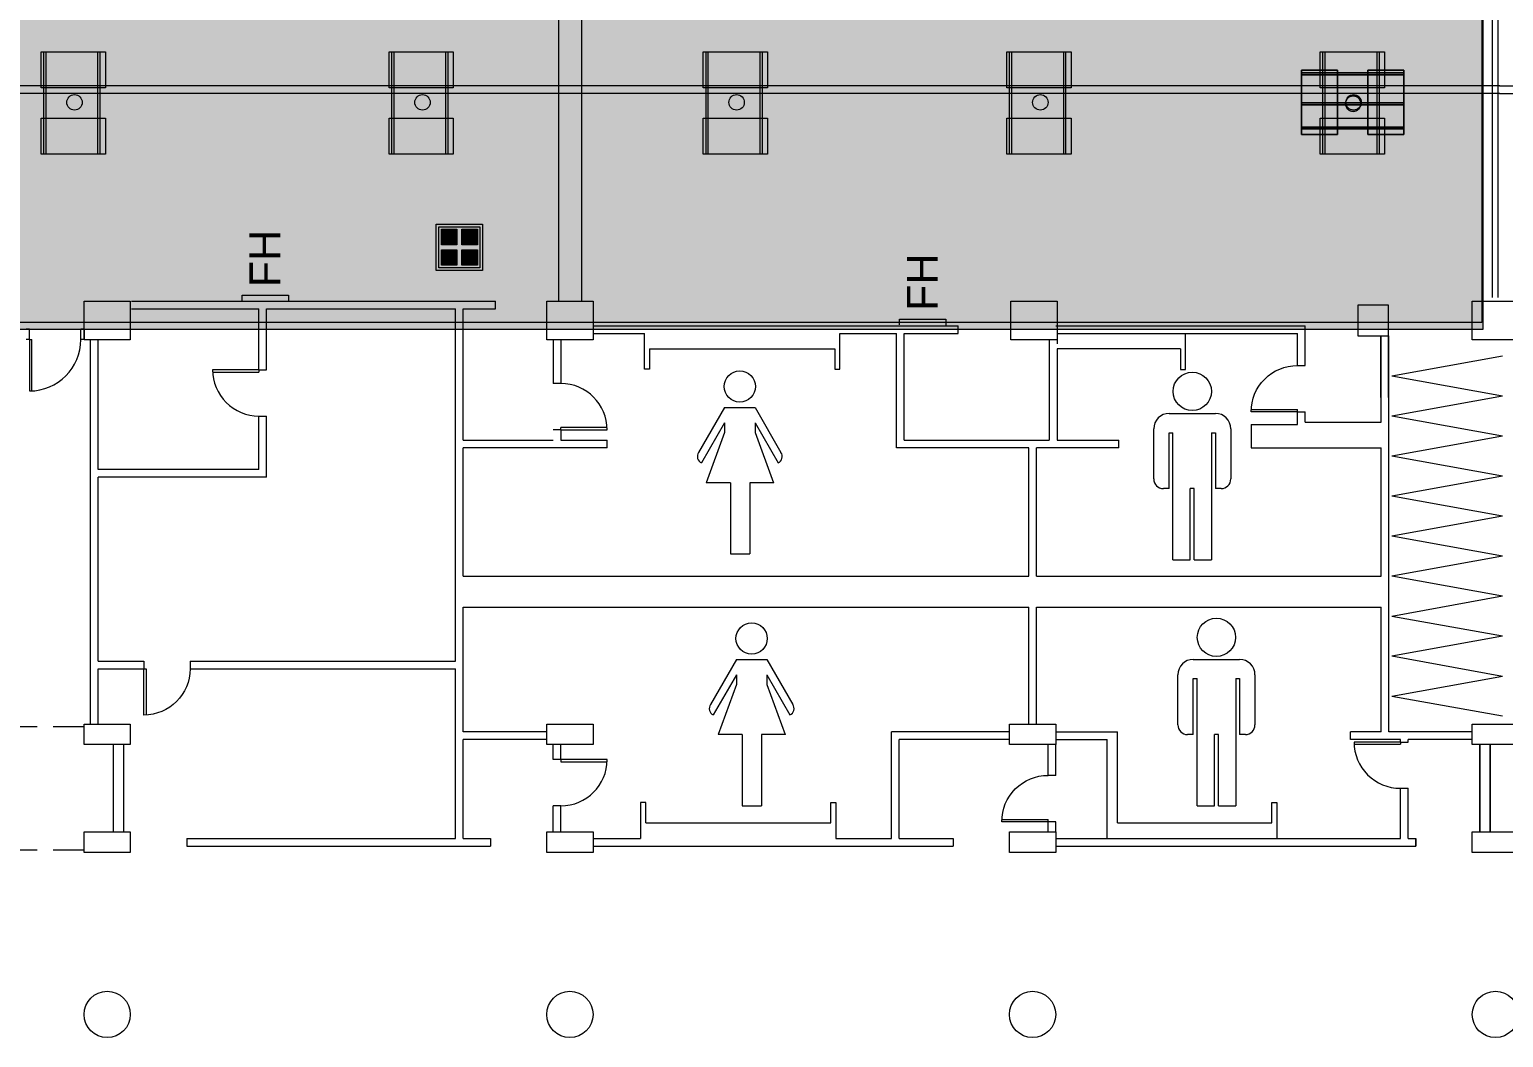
# Model space of a CAD drawing. Header units: inches. Extents: x -10671 to 1761, y -674 to 7170.
# Drawn here: x -5119 to -3972, y 180 to 965 of the extents above; entities that cross this region are included whole.
import ezdxf

# ---------------------------------------------------------------- set-up
doc = ezdxf.new("R2010")
doc.units = ezdxf.units.IN
doc.header["$LTSCALE"] = 19.2
doc.header["$MEASUREMENT"] = 0
doc.linetypes.add('DASHED', pattern=[1.953125, 1.302083, -0.651042])
for name, color, linetype, lineweight in [('DWG-0', 7, 'Continuous', 18), ('Venue-Ceiling-Lights', 7, 'Continuous', 5), ('Venue-Floor Pockets', 7, 'Continuous', 5), ('Venue-Walls and Doors', 7, 'Continuous', 5)]:
    doc.layers.add(name, color=color, linetype=linetype, lineweight=lineweight)
for name, color, linetype, lineweight, true_color in [('DWG-bldg-overhang', 7, 'DASHED', 18, 0xc0c0c0), ('DWG-bldg-utility box', 3, 'Continuous', 18, 0x00ff00), ('Venue-Airwall Closed', 7, 'Continuous', 5, 0x000000), ('Venue-Columns', 7, 'Continuous', 18, 0xc0c0c0), ('Venue-Fire Apparatus and Text', 1, 'Continuous', 5, 0xff0000), ('Venue-NO HANG ZONE', 7, 'Continuous', 15, 0xdd0000), ('Venue-Rigging Steel-High', 7, 'Continuous', 5, 0x800000), ('Venue-Rigging Steel-Low', 7, 'Continuous', 5, 0x0000dd), ('Venue-Text-Facility', 4, 'Continuous', 5, 0x00ffff)]:
    doc.layers.add(name, color=color, linetype=linetype, lineweight=lineweight, true_color=true_color)
doc.styles.add('Arial', font='Arial')

# ---------------------------------------------------------------- blocks, each defined once
blk = doc.blocks.new('A-xp01$0$AD05A')
at = {"layer": 'DWG-0'}
for p, q in [((0, 0), (0.049, 0)), ((0, 0), (0, -1)), ((0.049, -0.999), (0.049, 0))]:
    blk.add_line(p, q, dxfattribs=at)
blk.add_arc((0, 0), 1, 270, 0, dxfattribs=at)
blk = doc.blocks.new('A-xp01$0$B$3036')
at = {"layer": 'DWG-0', "flags": 128}
blk.add_lwpolyline([(-15, -18), (-15, 18), (15, 18), (15, -18)], close=True, dxfattribs=at)
blk = doc.blocks.new('A-xp01$0$COL-36R')
at = {"layer": 'DWG-0'}
blk.add_circle((0, 0), 18, dxfattribs=at)
blk = doc.blocks.new('A-xp01$0$B$1636')
at = {"layer": 'DWG-0', "flags": 128}
blk.add_lwpolyline([(-8, -18), (-8, 18), (8, 18), (8, -18)], close=True, dxfattribs=at)
blk = doc.blocks.new('A-xp01$0$B$2424')
at = {"layer": 'Venue-Walls and Doors', "flags": 128}
blk.add_lwpolyline([(-12, -12), (12, -12), (12, 12), (-12, 12)], close=True, dxfattribs=at)
blk.add_lwpolyline([(-12, -12), (12, -12), (12, 12), (-12, 12)], close=True, dxfattribs=at)
blk = doc.blocks.new('A-xp01$0$AD03A')
at = {"layer": 'DWG-0'}
for p, q in [((0, 1), (0, 0)), ((0.049, 0), (0.049, 0.999)), ((0, 0), (0.049, 0))]:
    blk.add_line(p, q, dxfattribs=at)
blk.add_arc((0, 0), 1, 0, 90, dxfattribs=at)
blk = doc.blocks.new('FLOORBOX')
at = {"layer": 'Venue-Floor Pockets', "linetype": 'Continuous', "lineweight": 0, "true_color": 0xaaaaaa}
blk.add_hatch(color=253, dxfattribs=at).paths.add_polyline_path([(-18, 18), (18, 18), (18, -18), (-18, -18)])
at = {"layer": 'Venue-Floor Pockets', "linetype": 'Continuous', "lineweight": 0, "true_color": 0xbbbbbb}
blk.add_hatch(color=9, dxfattribs=at).paths.add_polyline_path([(-16, 16), (16, 16), (16, -16), (-16, -16)])
at = {"layer": 'Venue-Floor Pockets', "linetype": 'Continuous', "lineweight": 0, "true_color": 0xdddddd}
for points in [[(-14, 14), (-2, 14), (-2, 2), (-14, 2)], [(2, 14), (14, 14), (14, 2), (2, 2)], [(-14, -2), (-2, -2), (-2, -14), (-14, -14)], [(2, -2), (14, -2), (14, -14), (2, -14)]]:
    blk.add_hatch(color=254, dxfattribs=at).paths.add_polyline_path(points)
at = {"layer": 'Venue-Floor Pockets', "color": 7, "linetype": 'Continuous', "lineweight": 5, "flags": 128}
for points in [[(-18, 18), (18, 18), (18, -18), (-18, -18)], [(-16, 16), (16, 16), (16, -16), (-16, -16)], [(-14, 14), (-2, 14), (-2, 2), (-14, 2)], [(2, 14), (14, 14), (14, 2), (2, 2)], [(-14, -2), (-2, -2), (-2, -14), (-14, -14)], [(2, -2), (14, -2), (14, -14), (2, -14)]]:
    blk.add_lwpolyline(points, close=True, dxfattribs=at)
blk = doc.blocks.new('WOMEN')
at = {"layer": 'Venue-Text-Facility'}
for p, q in [((-8, 76), (-21.46, 52.68)), ((-8, 76), (7.77, 76)), ((7.77, 76), (21.23, 52.68)), ((-8, 68), (-20, 47.22)), ((-8, 63.1), (-17.5, 37)), ((-8, 68), (-8, 63.1)), ((7.77, 68), (7.77, 63.1)), ((7.77, 68), (19.77, 47.22)), ((7.77, 63.1), (17.27, 37)), ((-5, 37), (-17.5, 37)), ((-5, 37), (-5, 0)), ((5, 37), (5, 0)), ((17.5, 37), (5, 37)), ((-5, 0), (5, 0))]:
    blk.add_line(p, q, dxfattribs=at)
blk.add_circle((-0.12, 86.89), 8.11, dxfattribs=at)
for centre, start, end in [((-18.37, 50.58), 145.79538, 244.20462), ((18.14, 50.58), 295.79538, 34.20462)]:
    blk.add_arc(centre, 3.74, start, end, dxfattribs=at)
blk = doc.blocks.new('WOMENSROOM')
at = {"layer": 'Venue-Text-Facility'}
blk.add_blockref('WOMEN', (-8.49, -6.98), dxfattribs=at)
blk = doc.blocks.new('MEN')
at = {"layer": 'Venue-Text-Facility'}
for p, q in [((-2, 76), (22, 76)), ((-10, 42), (-10, 68)), ((-2, 37), (-2, 66)), ((-2, 66), (0, 66)), ((0, 0), (0, 66)), ((20, 66), (20, 0)), ((20, 66), (22, 66)), ((22, 66), (22, 37)), ((30, 68), (30, 42)), ((-2, 37), (-5, 37)), ((11, 37), (9, 37)), ((9, 0), (9, 37)), ((11, 0), (11, 37)), ((25, 37), (22, 37)), ((0, 0), (9, 0)), ((11, 0), (20, 0))]:
    blk.add_line(p, q, dxfattribs=at)
blk.add_circle((10, 87.44), 9.93, dxfattribs=at)
for centre, radius, start, end in [((-2, 68), 8, 90, 180), ((22, 68), 8, 0, 90), ((-5, 42), 5, 180, 270), ((25, 42), 5, 270, 0)]:
    blk.add_arc(centre, radius, start, end, dxfattribs=at)
blk = doc.blocks.new('Group-1353-1')
at = {"layer": 'Venue-Ceiling-Lights', "color": 7, "linetype": 'Continuous', "lineweight": 5}
for points in [[(-4129.2, 933.1, 372), (-4129.2, 933.1, 376), (-4101.2, 933.1, 376), (-4101.2, 933.1, 372)], [(-4129.2, 883.1, 372), (-4129.2, 883.1, 376), (-4129.2, 933.1, 376), (-4129.2, 933.1, 372)], [(-4101.2, 883.1, 376), (-4101.2, 933.1, 376), (-4129.2, 933.1, 376), (-4129.2, 883.1, 376)], [(-4129.2, 883.1, 372), (-4129.2, 933.1, 372), (-4101.2, 933.1, 372), (-4101.2, 883.1, 372)], [(-4101.2, 933.1, 372), (-4101.2, 933.1, 376), (-4101.2, 883.1, 376), (-4101.2, 883.1, 372)], [(-4101.2, 883.1, 372), (-4101.2, 883.1, 376), (-4129.2, 883.1, 376), (-4129.2, 883.1, 372)]]:
    blk.add_3dface(points, dxfattribs=at)
blk = doc.blocks.new('Group-1354-1')
at = {"layer": 'Venue-Ceiling-Lights', "color": 7, "linetype": 'Continuous', "lineweight": 5}
for points, invisible_edges in [([(-4094.9, 907.1, 376.1), (-4094.8, 908.3, 376.1), (-4093.9, 910.5, 376.1), (-4094.9, 907.1, 376.1)], 14), ([(-4093.9, 903.8, 376.1), (-4094.9, 907.1, 376.1), (-4093.9, 910.5, 376.1), (-4093.9, 903.8, 376.1)], 15), ([(-4093.9, 910.5, 366.1), (-4094.8, 908.3, 366.1), (-4094.9, 907.1, 366.1), (-4093.9, 910.5, 366.1)], 13), ([(-4093.9, 910.5, 366.1), (-4094.9, 907.1, 366.1), (-4093.9, 903.8, 366.1), (-4093.9, 910.5, 366.1)], 15), ([(-4094.4, 904.8, 376.1), (-4094.8, 906, 376.1), (-4094.9, 907.1, 376.1), (-4094.4, 904.8, 376.1)], 12), ([(-4093.9, 903.8, 376.1), (-4094.4, 904.8, 376.1), (-4094.9, 907.1, 376.1), (-4093.9, 903.8, 376.1)], 14), ([(-4094.9, 907.1, 366.1), (-4094.8, 906, 366.1), (-4094.4, 904.8, 366.1), (-4094.9, 907.1, 366.1)], 12), ([(-4094.9, 907.1, 366.1), (-4094.4, 904.8, 366.1), (-4093.9, 903.8, 366.1), (-4094.9, 907.1, 366.1)], 13), ([(-4094.8, 908.3, 376.1), (-4094.4, 909.4, 376.1), (-4093.9, 910.5, 376.1), (-4094.8, 908.3, 376.1)], 12), ([(-4093.9, 910.5, 366.1), (-4094.4, 909.4, 366.1), (-4094.8, 908.3, 366.1), (-4093.9, 910.5, 366.1)], 12), ([(-4093.9, 910.5, 376.1), (-4091.2, 912.7, 376.1), (-4087.7, 913, 376.1), (-4093.9, 910.5, 376.1)], 15), ([(-4087.7, 913, 376.1), (-4088.9, 901.1, 376.1), (-4093.9, 910.5, 376.1), (-4087.7, 913, 376.1)], 15), ([(-4087.7, 913, 366.1), (-4091.2, 912.7, 366.1), (-4093.9, 910.5, 366.1), (-4087.7, 913, 366.1)], 15), ([(-4087.7, 913, 366.1), (-4093.9, 910.5, 366.1), (-4088.9, 901.1, 366.1), (-4087.7, 913, 366.1)], 15), ([(-4093.9, 910.5, 376.1), (-4092.2, 912.1, 376.1), (-4091.2, 912.7, 376.1), (-4093.9, 910.5, 376.1)], 13), ([(-4091.2, 912.7, 366.1), (-4092.2, 912.1, 366.1), (-4093.9, 910.5, 366.1), (-4091.2, 912.7, 366.1)], 14), ([(-4093.9, 910.5, 376.1), (-4093.1, 911.4, 376.1), (-4092.2, 912.1, 376.1), (-4093.9, 910.5, 376.1)], 12), ([(-4092.2, 912.1, 366.1), (-4093.1, 911.4, 366.1), (-4093.9, 910.5, 366.1), (-4092.2, 912.1, 366.1)], 12), ([(-4088.9, 901.1, 376.1), (-4093.9, 903.8, 376.1), (-4093.9, 910.5, 376.1), (-4088.9, 901.1, 376.1)], 15), ([(-4093.9, 910.5, 366.1), (-4093.9, 903.8, 366.1), (-4088.9, 901.1, 366.1), (-4093.9, 910.5, 366.1)], 15), ([(-4091.2, 912.7, 376.1), (-4090.1, 913, 376.1), (-4088.9, 913.1, 376.1), (-4091.2, 912.7, 376.1)], 12), ([(-4091.2, 912.7, 376.1), (-4088.9, 913.1, 376.1), (-4087.7, 913, 376.1), (-4091.2, 912.7, 376.1)], 13), ([(-4088.9, 913.1, 366.1), (-4090.1, 913, 366.1), (-4091.2, 912.7, 366.1), (-4088.9, 913.1, 366.1)], 12), ([(-4087.7, 913, 366.1), (-4088.9, 913.1, 366.1), (-4091.2, 912.7, 366.1), (-4087.7, 913, 366.1)], 14), ([(-4087.7, 913, 376.1), (-4083.4, 904.8, 376.1), (-4088.9, 901.1, 376.1), (-4087.7, 913, 376.1)], 15), ([(-4088.9, 901.1, 366.1), (-4083.4, 904.8, 366.1), (-4087.7, 913, 366.1), (-4088.9, 901.1, 366.1)], 15), ([(-4087.7, 913, 376.1), (-4086.6, 912.7, 376.1), (-4085.6, 912.1, 376.1), (-4087.7, 913, 376.1)], 12), ([(-4087.7, 913, 376.1), (-4085.6, 912.1, 376.1), (-4083.9, 910.5, 376.1), (-4087.7, 913, 376.1)], 15), ([(-4087.7, 913, 376.1), (-4083.9, 910.5, 376.1), (-4083.4, 904.8, 376.1), (-4087.7, 913, 376.1)], 15), ([(-4085.6, 912.1, 366.1), (-4086.6, 912.7, 366.1), (-4087.7, 913, 366.1), (-4085.6, 912.1, 366.1)], 12), ([(-4083.9, 910.5, 366.1), (-4085.6, 912.1, 366.1), (-4087.7, 913, 366.1), (-4083.9, 910.5, 366.1)], 15), ([(-4083.4, 904.8, 366.1), (-4083.9, 910.5, 366.1), (-4087.7, 913, 366.1), (-4083.4, 904.8, 366.1)], 15), ([(-4085.6, 912.1, 376.1), (-4084.7, 911.4, 376.1), (-4083.9, 910.5, 376.1), (-4085.6, 912.1, 376.1)], 12), ([(-4083.9, 910.5, 366.1), (-4084.7, 911.4, 366.1), (-4085.6, 912.1, 366.1), (-4083.9, 910.5, 366.1)], 12), ([(-4083.9, 910.5, 376.1), (-4083.4, 909.4, 376.1), (-4083, 908.3, 376.1), (-4083.9, 910.5, 376.1)], 12), ([(-4083.9, 910.5, 376.1), (-4083, 908.3, 376.1), (-4082.9, 907.1, 376.1), (-4083.9, 910.5, 376.1)], 13), ([(-4083.9, 910.5, 376.1), (-4082.9, 907.1, 376.1), (-4083.4, 904.8, 376.1), (-4083.9, 910.5, 376.1)], 15), ([(-4083, 908.3, 366.1), (-4083.4, 909.4, 366.1), (-4083.9, 910.5, 366.1), (-4083, 908.3, 366.1)], 12), ([(-4082.9, 907.1, 366.1), (-4083, 908.3, 366.1), (-4083.9, 910.5, 366.1), (-4082.9, 907.1, 366.1)], 14), ([(-4083.4, 904.8, 366.1), (-4082.9, 907.1, 366.1), (-4083.9, 910.5, 366.1), (-4083.4, 904.8, 366.1)], 15), ([(-4082.9, 907.1, 376.1), (-4083, 906, 376.1), (-4083.4, 904.8, 376.1), (-4082.9, 907.1, 376.1)], 12), ([(-4083.4, 904.8, 366.1), (-4083, 906, 366.1), (-4082.9, 907.1, 366.1), (-4083.4, 904.8, 366.1)], 12), ([(-4092.2, 902.1, 376.1), (-4093.1, 902.9, 376.1), (-4093.9, 903.8, 376.1), (-4092.2, 902.1, 376.1)], 12), ([(-4091.2, 901.6, 376.1), (-4092.2, 902.1, 376.1), (-4093.9, 903.8, 376.1), (-4091.2, 901.6, 376.1)], 14), ([(-4088.9, 901.1, 376.1), (-4091.2, 901.6, 376.1), (-4093.9, 903.8, 376.1), (-4088.9, 901.1, 376.1)], 15), ([(-4093.9, 903.8, 366.1), (-4093.1, 902.9, 366.1), (-4092.2, 902.1, 366.1), (-4093.9, 903.8, 366.1)], 12), ([(-4093.9, 903.8, 366.1), (-4092.2, 902.1, 366.1), (-4091.2, 901.6, 366.1), (-4093.9, 903.8, 366.1)], 13), ([(-4093.9, 903.8, 366.1), (-4091.2, 901.6, 366.1), (-4088.9, 901.1, 366.1), (-4093.9, 903.8, 366.1)], 15), ([(-4088.9, 901.1, 376.1), (-4090.1, 901.3, 376.1), (-4091.2, 901.6, 376.1), (-4088.9, 901.1, 376.1)], 12), ([(-4091.2, 901.6, 366.1), (-4090.1, 901.3, 366.1), (-4088.9, 901.1, 366.1), (-4091.2, 901.6, 366.1)], 12), ([(-4083.4, 904.8, 376.1), (-4085.6, 902.1, 376.1), (-4088.9, 901.1, 376.1), (-4083.4, 904.8, 376.1)], 15), ([(-4088.9, 901.1, 366.1), (-4085.6, 902.1, 366.1), (-4083.4, 904.8, 366.1), (-4088.9, 901.1, 366.1)], 15), ([(-4085.6, 902.1, 376.1), (-4087.7, 901.3, 376.1), (-4088.9, 901.1, 376.1), (-4085.6, 902.1, 376.1)], 13), ([(-4088.9, 901.1, 366.1), (-4087.7, 901.3, 366.1), (-4085.6, 902.1, 366.1), (-4088.9, 901.1, 366.1)], 14), ([(-4085.6, 902.1, 376.1), (-4086.6, 901.6, 376.1), (-4087.7, 901.3, 376.1), (-4085.6, 902.1, 376.1)], 12), ([(-4087.7, 901.3, 366.1), (-4086.6, 901.6, 366.1), (-4085.6, 902.1, 366.1), (-4087.7, 901.3, 366.1)], 12), ([(-4083.4, 904.8, 376.1), (-4083.9, 903.8, 376.1), (-4085.6, 902.1, 376.1), (-4083.4, 904.8, 376.1)], 14), ([(-4085.6, 902.1, 366.1), (-4083.9, 903.8, 366.1), (-4083.4, 904.8, 366.1), (-4085.6, 902.1, 366.1)], 13), ([(-4083.9, 903.8, 376.1), (-4084.7, 902.9, 376.1), (-4085.6, 902.1, 376.1), (-4083.9, 903.8, 376.1)], 12), ([(-4085.6, 902.1, 366.1), (-4084.7, 902.9, 366.1), (-4083.9, 903.8, 366.1), (-4085.6, 902.1, 366.1)], 12)]:
    blk.add_3dface(points, dxfattribs=dict(at, invisible_edges=invisible_edges))
for points in [[(-4094.9, 907.1, 366.1), (-4094.9, 907.1, 376.1), (-4094.8, 908.3, 376.1), (-4094.8, 908.3, 366.1)], [(-4094.8, 906, 366.1), (-4094.8, 906, 376.1), (-4094.9, 907.1, 376.1), (-4094.9, 907.1, 366.1)], [(-4094.8, 908.3, 366.1), (-4094.8, 908.3, 376.1), (-4094.4, 909.4, 376.1), (-4094.4, 909.4, 366.1)], [(-4094.4, 909.4, 366.1), (-4094.4, 909.4, 376.1), (-4093.9, 910.5, 376.1), (-4093.9, 910.5, 366.1)], [(-4093.9, 910.5, 366.1), (-4093.9, 910.5, 376.1), (-4093.1, 911.4, 376.1), (-4093.1, 911.4, 366.1)], [(-4093.1, 911.4, 366.1), (-4093.1, 911.4, 376.1), (-4092.2, 912.1, 376.1), (-4092.2, 912.1, 366.1)], [(-4092.2, 912.1, 366.1), (-4092.2, 912.1, 376.1), (-4091.2, 912.7, 376.1), (-4091.2, 912.7, 366.1)], [(-4091.2, 912.7, 366.1), (-4091.2, 912.7, 376.1), (-4090.1, 913, 376.1), (-4090.1, 913, 366.1)], [(-4090.1, 913, 366.1), (-4090.1, 913, 376.1), (-4088.9, 913.1, 376.1), (-4088.9, 913.1, 366.1)], [(-4088.9, 913.1, 366.1), (-4088.9, 913.1, 376.1), (-4087.7, 913, 376.1), (-4087.7, 913, 366.1)], [(-4087.7, 913, 366.1), (-4087.7, 913, 376.1), (-4086.6, 912.7, 376.1), (-4086.6, 912.7, 366.1)], [(-4086.6, 912.7, 366.1), (-4086.6, 912.7, 376.1), (-4085.6, 912.1, 376.1), (-4085.6, 912.1, 366.1)], [(-4085.6, 912.1, 366.1), (-4085.6, 912.1, 376.1), (-4084.7, 911.4, 376.1), (-4084.7, 911.4, 366.1)], [(-4084.7, 911.4, 366.1), (-4084.7, 911.4, 376.1), (-4083.9, 910.5, 376.1), (-4083.9, 910.5, 366.1)], [(-4083.9, 910.5, 366.1), (-4083.9, 910.5, 376.1), (-4083.4, 909.4, 376.1), (-4083.4, 909.4, 366.1)], [(-4083.4, 909.4, 366.1), (-4083.4, 909.4, 376.1), (-4083, 908.3, 376.1), (-4083, 908.3, 366.1)], [(-4083, 908.3, 366.1), (-4083, 908.3, 376.1), (-4082.9, 907.1, 376.1), (-4082.9, 907.1, 366.1)], [(-4082.9, 907.1, 366.1), (-4082.9, 907.1, 376.1), (-4083, 906, 376.1), (-4083, 906, 366.1)], [(-4094.4, 904.8, 366.1), (-4094.4, 904.8, 376.1), (-4094.8, 906, 376.1), (-4094.8, 906, 366.1)], [(-4093.9, 903.8, 366.1), (-4093.9, 903.8, 376.1), (-4094.4, 904.8, 376.1), (-4094.4, 904.8, 366.1)], [(-4093.1, 902.9, 366.1), (-4093.1, 902.9, 376.1), (-4093.9, 903.8, 376.1), (-4093.9, 903.8, 366.1)], [(-4092.2, 902.1, 366.1), (-4092.2, 902.1, 376.1), (-4093.1, 902.9, 376.1), (-4093.1, 902.9, 366.1)], [(-4091.2, 901.6, 366.1), (-4091.2, 901.6, 376.1), (-4092.2, 902.1, 376.1), (-4092.2, 902.1, 366.1)], [(-4090.1, 901.3, 366.1), (-4090.1, 901.3, 376.1), (-4091.2, 901.6, 376.1), (-4091.2, 901.6, 366.1)], [(-4088.9, 901.1, 366.1), (-4088.9, 901.1, 376.1), (-4090.1, 901.3, 376.1), (-4090.1, 901.3, 366.1)], [(-4087.7, 901.3, 366.1), (-4087.7, 901.3, 376.1), (-4088.9, 901.1, 376.1), (-4088.9, 901.1, 366.1)], [(-4086.6, 901.6, 366.1), (-4086.6, 901.6, 376.1), (-4087.7, 901.3, 376.1), (-4087.7, 901.3, 366.1)], [(-4085.6, 902.1, 366.1), (-4085.6, 902.1, 376.1), (-4086.6, 901.6, 376.1), (-4086.6, 901.6, 366.1)], [(-4084.7, 902.9, 366.1), (-4084.7, 902.9, 376.1), (-4085.6, 902.1, 376.1), (-4085.6, 902.1, 366.1)], [(-4083.9, 903.8, 366.1), (-4083.9, 903.8, 376.1), (-4084.7, 902.9, 376.1), (-4084.7, 902.9, 366.1)], [(-4083.4, 904.8, 366.1), (-4083.4, 904.8, 376.1), (-4083.9, 903.8, 376.1), (-4083.9, 903.8, 366.1)], [(-4083, 906, 366.1), (-4083, 906, 376.1), (-4083.4, 904.8, 376.1), (-4083.4, 904.8, 366.1)]]:
    blk.add_3dface(points, dxfattribs=at)
blk = doc.blocks.new('Group-1355-1')
at = {"layer": 'Venue-Ceiling-Lights', "color": 7, "linetype": 'Continuous', "lineweight": 5}
for points in [[(-4077.6, 933.1, 372), (-4077.6, 933.1, 376), (-4049.6, 933.1, 376), (-4049.6, 933.1, 372)], [(-4077.6, 883.1, 372), (-4077.6, 883.1, 376), (-4077.6, 933.1, 376), (-4077.6, 933.1, 372)], [(-4049.6, 883.1, 376), (-4049.6, 933.1, 376), (-4077.6, 933.1, 376), (-4077.6, 883.1, 376)], [(-4077.6, 883.1, 372), (-4077.6, 933.1, 372), (-4049.6, 933.1, 372), (-4049.6, 883.1, 372)], [(-4049.6, 933.1, 372), (-4049.6, 933.1, 376), (-4049.6, 883.1, 376), (-4049.6, 883.1, 372)], [(-4049.6, 883.1, 372), (-4049.6, 883.1, 376), (-4077.6, 883.1, 376), (-4077.6, 883.1, 372)]]:
    blk.add_3dface(points, dxfattribs=at)
blk = doc.blocks.new('Group-1356-1')
at = {"layer": 'Venue-Ceiling-Lights', "color": 7, "linetype": 'Continuous', "lineweight": 5}
for points in [[(-4129.2, 888.9, 376.1), (-4129.2, 888.9, 377.1), (-4049.6, 888.9, 377.1), (-4049.6, 888.9, 376.1)], [(-4129.2, 887.4, 376.1), (-4129.2, 887.4, 377.1), (-4129.2, 888.9, 377.1), (-4129.2, 888.9, 376.1)], [(-4049.6, 887.4, 377.1), (-4049.6, 888.9, 377.1), (-4129.2, 888.9, 377.1), (-4129.2, 887.4, 377.1)], [(-4129.2, 887.4, 376.1), (-4129.2, 888.9, 376.1), (-4049.6, 888.9, 376.1), (-4049.6, 887.4, 376.1)], [(-4049.6, 887.4, 376.1), (-4049.6, 887.4, 377.1), (-4129.2, 887.4, 377.1), (-4129.2, 887.4, 376.1)], [(-4049.6, 888.9, 376.1), (-4049.6, 888.9, 377.1), (-4049.6, 887.4, 377.1), (-4049.6, 887.4, 376.1)]]:
    blk.add_3dface(points, dxfattribs=at)
blk = doc.blocks.new('Group-1357-1')
at = {"layer": 'Venue-Ceiling-Lights', "color": 7, "linetype": 'Continuous', "lineweight": 5}
for points in [[(-4129.2, 907.7, 376.1), (-4129.2, 907.7, 377.1), (-4049.6, 907.7, 377.1), (-4049.6, 907.7, 376.1)], [(-4129.2, 906.2, 376.1), (-4129.2, 906.2, 377.1), (-4129.2, 907.7, 377.1), (-4129.2, 907.7, 376.1)], [(-4049.6, 906.2, 377.1), (-4049.6, 907.7, 377.1), (-4129.2, 907.7, 377.1), (-4129.2, 906.2, 377.1)], [(-4129.2, 906.2, 376.1), (-4129.2, 907.7, 376.1), (-4049.6, 907.7, 376.1), (-4049.6, 906.2, 376.1)], [(-4049.6, 906.2, 376.1), (-4049.6, 906.2, 377.1), (-4129.2, 906.2, 377.1), (-4129.2, 906.2, 376.1)], [(-4049.6, 907.7, 376.1), (-4049.6, 907.7, 377.1), (-4049.6, 906.2, 377.1), (-4049.6, 906.2, 376.1)]]:
    blk.add_3dface(points, dxfattribs=at)
blk = doc.blocks.new('Group-1358-1')
at = {"layer": 'Venue-Ceiling-Lights', "color": 7, "linetype": 'Continuous', "lineweight": 5}
for points in [[(-4129.2, 931, 376.1), (-4129.2, 931, 377.1), (-4049.6, 931, 377.1), (-4049.6, 931, 376.1)], [(-4129.2, 929.5, 376.1), (-4129.2, 929.5, 377.1), (-4129.2, 931, 377.1), (-4129.2, 931, 376.1)], [(-4049.6, 929.5, 377.1), (-4049.6, 931, 377.1), (-4129.2, 931, 377.1), (-4129.2, 929.5, 377.1)], [(-4129.2, 929.5, 376.1), (-4129.2, 931, 376.1), (-4049.6, 931, 376.1), (-4049.6, 929.5, 376.1)], [(-4049.6, 929.5, 376.1), (-4049.6, 929.5, 377.1), (-4129.2, 929.5, 377.1), (-4129.2, 929.5, 376.1)], [(-4049.6, 931, 376.1), (-4049.6, 931, 377.1), (-4049.6, 929.5, 377.1), (-4049.6, 929.5, 376.1)]]:
    blk.add_3dface(points, dxfattribs=at)
blk = doc.blocks.new('Group-1359-1')
at = {"layer": 'Venue-Ceiling-Lights', "color": 7}
for name in ['Group-1353-1', 'Group-1358-1', 'Group-1355-1', 'Group-1357-1', 'Group-1354-1', 'Group-1356-1']:
    blk.add_blockref(name, (0, 0), dxfattribs=at)
blk = doc.blocks.new('Group-2694-1')
at = {"layer": 'Venue-Ceiling-Lights', "color": 7, "linetype": 'Continuous', "lineweight": 5, "flags": 128}
for points in [[(-5109.6, 947.4), (-5059.6, 947.4), (-5059.6, 919.4), (-5109.6, 919.4)], [(-5107.6, 947.4), (-5106.1, 947.4), (-5106.1, 867.8), (-5107.6, 867.8)], [(-5065.5, 947.4), (-5064, 947.4), (-5064, 867.8), (-5065.5, 867.8)], [(-5109.6, 895.8), (-5059.6, 895.8), (-5059.6, 867.8), (-5109.6, 867.8)]]:
    blk.add_lwpolyline(points, close=True, dxfattribs=at)
at = {"layer": 'Venue-Ceiling-Lights', "color": 7, "linetype": 'Continuous', "lineweight": 5}
blk.add_circle((-5083.7, 908.1), 6, dxfattribs=at)
blk = doc.blocks.new('Group-2695-1')
at = {"layer": 'Venue-Ceiling-Lights', "color": 7, "linetype": 'Continuous', "lineweight": 5, "flags": 128}
for points in [[(-4839, 947.4), (-4789, 947.4), (-4789, 919.4), (-4839, 919.4)], [(-4836.9, 947.4), (-4835.4, 947.4), (-4835.4, 867.8), (-4836.9, 867.8)], [(-4794.8, 947.4), (-4793.3, 947.4), (-4793.3, 867.8), (-4794.8, 867.8)], [(-4839, 895.8), (-4789, 895.8), (-4789, 867.8), (-4839, 867.8)]]:
    blk.add_lwpolyline(points, close=True, dxfattribs=at)
at = {"layer": 'Venue-Ceiling-Lights', "color": 7, "linetype": 'Continuous', "lineweight": 5}
blk.add_circle((-4813, 908.1), 6, dxfattribs=at)
blk = doc.blocks.new('Group-2696-1')
at = {"layer": 'Venue-Ceiling-Lights', "color": 7, "linetype": 'Continuous', "lineweight": 5, "flags": 128}
for points in [[(-4594.5, 947.4), (-4544.5, 947.4), (-4544.5, 919.4), (-4594.5, 919.4)], [(-4592.4, 947.4), (-4590.9, 947.4), (-4590.9, 867.8), (-4592.4, 867.8)], [(-4550.3, 947.4), (-4548.8, 947.4), (-4548.8, 867.8), (-4550.3, 867.8)], [(-4594.5, 895.8), (-4544.5, 895.8), (-4544.5, 867.8), (-4594.5, 867.8)]]:
    blk.add_lwpolyline(points, close=True, dxfattribs=at)
at = {"layer": 'Venue-Ceiling-Lights', "color": 7, "linetype": 'Continuous', "lineweight": 5}
blk.add_circle((-4568.6, 908.1), 6, dxfattribs=at)
blk = doc.blocks.new('Group-2697-1')
at = {"layer": 'Venue-Ceiling-Lights', "color": 7, "linetype": 'Continuous', "lineweight": 5, "flags": 128}
for points in [[(-4358.3, 947.4), (-4308.3, 947.4), (-4308.3, 919.4), (-4358.3, 919.4)], [(-4356.2, 947.4), (-4354.7, 947.4), (-4354.7, 867.8), (-4356.2, 867.8)], [(-4314.1, 947.4), (-4312.6, 947.4), (-4312.6, 867.8), (-4314.1, 867.8)], [(-4358.3, 895.8), (-4308.3, 895.8), (-4308.3, 867.8), (-4358.3, 867.8)]]:
    blk.add_lwpolyline(points, close=True, dxfattribs=at)
at = {"layer": 'Venue-Ceiling-Lights', "color": 7, "linetype": 'Continuous', "lineweight": 5}
blk.add_circle((-4332.3, 908.1), 6, dxfattribs=at)
blk = doc.blocks.new('Group-2698-1')
at = {"layer": 'Venue-Ceiling-Lights', "color": 7, "linetype": 'Continuous', "lineweight": 5, "flags": 128}
for points in [[(-4114.5, 947.4), (-4064.5, 947.4), (-4064.5, 919.4), (-4114.5, 919.4)], [(-4112.4, 947.4), (-4110.9, 947.4), (-4110.9, 867.8), (-4112.4, 867.8)], [(-4070.3, 947.4), (-4068.8, 947.4), (-4068.8, 867.8), (-4070.3, 867.8)], [(-4114.5, 895.8), (-4064.5, 895.8), (-4064.5, 867.8), (-4114.5, 867.8)]]:
    blk.add_lwpolyline(points, close=True, dxfattribs=at)
at = {"layer": 'Venue-Ceiling-Lights', "color": 7, "linetype": 'Continuous', "lineweight": 5}
blk.add_circle((-4088.6, 908.1), 6, dxfattribs=at)

msp = doc.modelspace()

# ---------------------------------------------------------------- hatches: boundary and pattern name
at = {"layer": 'Venue-NO HANG ZONE', "linetype": 'Continuous', "lineweight": 0}
for points in [[(-5758.1, 736.7), (-5758.1, 992.1), (-3988.8, 992.1), (-3988.8, 736.7)], [(-5757.5, 731.3), (-5757.5, 986.7), (-3988.1, 986.7), (-3988.1, 731.3)]]:
    msp.add_hatch(color=7, dxfattribs=at).paths.add_polyline_path(points)

# ---------------------------------------------------------------- linework, layer by layer
at = {"layer": 'DWG-bldg-overhang', "linetype": 'DASHED'}
for p, q in [((-5400.3, 422.3), (-5076.3, 422.3)), ((-5400.3, 326.3), (-5076.3, 326.3))]:
    msp.add_line(p, q, dxfattribs=at)
at = {"layer": 'Venue-Airwall Closed'}
for p, q in [((-3980.5, 756.3), (-3980.5, 3963.3)), ((-3976, 756.3), (-3976, 3963.3))]:
    msp.add_line(p, q, dxfattribs=at)
at = {"layer": 'Venue-Fire Apparatus and Text', "linetype": 'Continuous', "flags": 128}
for points in [[(-4953.3, 753.3), (-4953.3, 758), (-4917.3, 758), (-4917.3, 753.3)], [(-4441.8, 734.9), (-4441.8, 739.5), (-4405.8, 739.5), (-4405.8, 734.8)]]:
    msp.add_lwpolyline(points, dxfattribs=at)
at = {"layer": 'Venue-NO HANG ZONE', "flags": 128}
for points in [[(-5758.1, 736.7), (-5758.1, 992.1), (-3988.8, 992.1), (-3988.8, 736.7)], [(-5757.5, 731.3), (-5757.5, 986.7), (-3988.1, 986.7), (-3988.1, 731.3)]]:
    msp.add_lwpolyline(points, close=True, dxfattribs=at)
at = {"layer": 'Venue-Rigging Steel-High'}
for p, q in [((-3974.7, 920.9), (-6109.9, 920.9)), ((-3975.1, 920.9), (-2552, 920.9)), ((-3974.7, 914.9), (-6109.9, 914.9)), ((-3975.1, 914.9), (-2552, 914.9))]:
    msp.add_line(p, q, dxfattribs=at)
at = {"layer": 'Venue-Rigging Steel-Low'}
for p, q in [((-4706.9, 752.9), (-4706.9, 3963.1)), ((-4688.9, 752.9), (-4688.9, 3963.1))]:
    msp.add_line(p, q, dxfattribs=at)
at = {"layer": 'Venue-Walls and Doors'}
for p, q in [((-5039.3, 753.3), (-4756.3, 753.3)), ((-5039.3, 753.3), (-4756.3, 753.3)), ((-5039.3, 747.3), (-4940.3, 747.3)), ((-5039.3, 747.3), (-4940.3, 747.3)), ((-4940.3, 700), (-4940.3, 747.3)), ((-4940.3, 700), (-4940.3, 747.3)), ((-4934.3, 747.3), (-4787.2, 747.3)), ((-4934.3, 700), (-4934.3, 747.3)), ((-4934.3, 700), (-4934.3, 747.3)), ((-4934.3, 747.3), (-4787.2, 747.3)), ((-4787.2, 473.3), (-4787.2, 747.3)), ((-4787.2, 473.3), (-4787.2, 747.3)), ((-4781.3, 747.3), (-4781.3, 747.3)), ((-4781.3, 747.3), (-4781.3, 747.3)), ((-4781.3, 645.3), (-4781.3, 747.3)), ((-4781.3, 747.3), (-4756.3, 747.3)), ((-4781.3, 747.3), (-4756.3, 747.3)), ((-4781.3, 645.3), (-4781.3, 747.3)), ((-4756.3, 747.3), (-4756.3, 753.3)), ((-4756.3, 747.3), (-4756.3, 753.3)), ((-4320.3, 753.3), (-4319.3, 753.3)), ((-4320.3, 753.3), (-4319.3, 753.3)), ((-4319.3, 753.3), (-4319.3, 720.3)), ((-4319.3, 753.3), (-4319.3, 720.3)), ((-4680.3, 734.3), (-4396.2, 734.3)), ((-4680.3, 734.3), (-4396.2, 734.3)), ((-4396.2, 728.3), (-4396.2, 734.3)), ((-4396.2, 728.3), (-4396.2, 734.3)), ((-4320.2, 734.3), (-4126.3, 734.3)), ((-4319.3, 734.3), (-4126.3, 734.3)), ((-4319.3, 734.3), (-4126.3, 734.3)), ((-4126.3, 703.3), (-4126.3, 734.3)), ((-4126.3, 703.3), (-4126.3, 734.3)), ((-4126.3, 703.3), (-4126.3, 734.3)), ((-5118.8, 731.5), (-5121.3, 731.5)), ((-5118.8, 723.5), (-5121.3, 723.5)), ((-5118.8, 723.5), (-5118.8, 731.5)), ((-5076.3, 731.5), (-5078.8, 731.5)), ((-5078.8, 723.5), (-5078.8, 731.5)), ((-5076.3, 723.5), (-5078.8, 723.5)), ((-5071.3, 424.3), (-5071.3, 723.3)), ((-5071.3, 424.3), (-5071.3, 723.3)), ((-5065.3, 622.3), (-5065.3, 723.3)), ((-5065.3, 622.3), (-5065.3, 723.3)), ((-4711.3, 723.3), (-4711.3, 689.3)), ((-4711.3, 723.3), (-4711.3, 689.3)), ((-4705.3, 723.3), (-4705.3, 689.3)), ((-4705.3, 723.3), (-4705.3, 689.3)), ((-4680.3, 728.3), (-4640.3, 728.3)), ((-4680.3, 728.3), (-4640.3, 728.3)), ((-4640.3, 700.4), (-4640.3, 728.3)), ((-4640.3, 700.4), (-4640.3, 728.3)), ((-4488.3, 728.3), (-4444.2, 728.3)), ((-4488.3, 700.4), (-4488.3, 728.3)), ((-4488.3, 700.4), (-4488.3, 728.3)), ((-4488.3, 728.3), (-4444.2, 728.3)), ((-4444.2, 639.3), (-4444.2, 728.3)), ((-4444.2, 639.3), (-4444.2, 728.3)), ((-4438.2, 728.3), (-4396.2, 728.3)), ((-4438.2, 645.3), (-4438.2, 728.3)), ((-4438.2, 645.3), (-4438.2, 728.3)), ((-4438.2, 728.3), (-4396.2, 728.3)), ((-4325.3, 723.3), (-4325.3, 645.3)), ((-4325.3, 723.3), (-4325.3, 645.3)), ((-4319.3, 728.3), (-4132.3, 728.3)), ((-4219.3, 728.3), (-4132.3, 728.3)), ((-4219.3, 728.3), (-4132.3, 728.3)), ((-4132.3, 703.3), (-4132.3, 728.3)), ((-4132.3, 703.3), (-4132.3, 728.3)), ((-4132.3, 703.3), (-4132.3, 728.3)), ((-4067.3, 678.5), (-4067.3, 726.3)), ((-4067.2, 659.3), (-4067.2, 726.3)), ((-4067.2, 659.3), (-4067.2, 726.3)), ((-4061.3, 678.5), (-4061.3, 726.3)), ((-4061.2, 418.3), (-4061.2, 726.3)), ((-4061.2, 418.3), (-4061.2, 726.3)), ((-4636.3, 716.4), (-4492.3, 716.4)), ((-4636.3, 716.4), (-4636.3, 700.4)), ((-4636.3, 716.4), (-4636.3, 700.4)), ((-4636.3, 716.4), (-4492.3, 716.4)), ((-4492.3, 716.4), (-4492.3, 700.4)), ((-4492.3, 716.4), (-4492.3, 700.4)), ((-4319.3, 716.3), (-4319.3, 645.3)), ((-4319.3, 716.3), (-4319.3, 645.3)), ((-4223.3, 716.3), (-4319.3, 716.3)), ((-4223.3, 716.3), (-4319.3, 716.3)), ((-4940.3, 700), (-4934.3, 700)), ((-4940.3, 700), (-4934.3, 700)), ((-4636.3, 700.4), (-4640.3, 700.4)), ((-4636.3, 700.4), (-4640.3, 700.4)), ((-4492.3, 700.4), (-4488.3, 700.4)), ((-4492.3, 700.4), (-4488.3, 700.4)), ((-4132.3, 703.3), (-4126.3, 703.3)), ((-4132.3, 703.3), (-4126.3, 703.3)), ((-3972.6, 710.6), (-4058.9, 695.1)), ((-4705.3, 689.3), (-4711.3, 689.3)), ((-4705.3, 689.3), (-4711.3, 689.3)), ((-3972.6, 679.5), (-4058.9, 695.1)), ((-3972.6, 679.5), (-4058.9, 663.9)), ((-4132.3, 667.3), (-4126.3, 667.3)), ((-4132.3, 657.3), (-4132.3, 667.3)), ((-4132.3, 657.3), (-4132.3, 667.3)), ((-4132.3, 667.3), (-4126.3, 667.3)), ((-4126.3, 659.3), (-4126.3, 667.3)), ((-4126.3, 659.3), (-4126.3, 667.3)), ((-4940.3, 664), (-4934.3, 664)), ((-4940.3, 622.3), (-4940.3, 664)), ((-4940.3, 622.3), (-4940.3, 664)), ((-4940.3, 664), (-4934.3, 664)), ((-4934.3, 616.3), (-4934.3, 664)), ((-4934.3, 616.3), (-4934.3, 664)), ((-4168.3, 657.3), (-4132.3, 657.3)), ((-4168.3, 657.3), (-4132.3, 657.3)), ((-4168.3, 657.3), (-4168.3, 639.3)), ((-4168.3, 657.3), (-4168.3, 639.3)), ((-4126.3, 659.3), (-4067.2, 659.3)), ((-4126.3, 659.3), (-4067.2, 659.3)), ((-3972.6, 648.3), (-4058.9, 663.9)), ((-4781.3, 645.3), (-4711.3, 645.3)), ((-4781.3, 645.3), (-4711.3, 645.3)), ((-4705.3, 653.3), (-4711.3, 653.3)), ((-4705.3, 653.3), (-4711.3, 653.3)), ((-4705.3, 653.3), (-4705.3, 645.3)), ((-4705.3, 653.3), (-4705.3, 645.3)), ((-4705.3, 645.3), (-4669.2, 645.3)), ((-4705.3, 645.3), (-4669.2, 645.3)), ((-4669.2, 639.3), (-4669.2, 645.3)), ((-4669.2, 639.3), (-4669.2, 645.3)), ((-4438.2, 645.3), (-4325.3, 645.3)), ((-4438.2, 645.3), (-4325.3, 645.3)), ((-4319.3, 645.3), (-4271.2, 645.3)), ((-4319.3, 645.3), (-4271.2, 645.3)), ((-4271.2, 639.3), (-4271.2, 645.3)), ((-4271.2, 639.3), (-4271.2, 645.3)), ((-3972.6, 648.3), (-4058.9, 632.8)), ((-4781.3, 539.3), (-4781.3, 639.3)), ((-4669.2, 639.3), (-4781.3, 639.3)), ((-4669.2, 639.3), (-4781.3, 639.3)), ((-4781.3, 539.3), (-4781.3, 639.3)), ((-4341.2, 639.3), (-4444.2, 639.3)), ((-4341.2, 639.3), (-4444.2, 639.3)), ((-4341.2, 539.3), (-4341.2, 639.3)), ((-4341.2, 539.3), (-4341.2, 639.3)), ((-4335.2, 539.3), (-4335.2, 639.3)), ((-4271.2, 639.3), (-4335.2, 639.3)), ((-4271.2, 639.3), (-4335.2, 639.3)), ((-4335.2, 539.3), (-4335.2, 639.3)), ((-4168.3, 639.3), (-4067.2, 639.3)), ((-4168.3, 639.3), (-4067.2, 639.3)), ((-4067.2, 539.3), (-4067.2, 639.3)), ((-4067.2, 539.3), (-4067.2, 639.3)), ((-3972.6, 617.2), (-4058.9, 632.8)), ((-4940.3, 622.3), (-5065.3, 622.3)), ((-4940.3, 622.3), (-5065.3, 622.3)), ((-5065.3, 473.3), (-5065.3, 616.3)), ((-4934.3, 616.3), (-5065.3, 616.3)), ((-4934.3, 616.3), (-5065.3, 616.3)), ((-5065.3, 473.3), (-5065.3, 616.3)), ((-3972.6, 617.2), (-4058.9, 601.6)), ((-3972.6, 586), (-4058.9, 601.6)), ((-3972.6, 586), (-4058.9, 570.4)), ((-3972.6, 554.9), (-4058.9, 570.4)), ((-3972.6, 554.9), (-4058.9, 539.3)), ((-4781.3, 539.3), (-4341.2, 539.3)), ((-4781.3, 539.3), (-4341.2, 539.3)), ((-4335.2, 539.3), (-4067.2, 539.3)), ((-4335.2, 539.3), (-4067.2, 539.3)), ((-3972.6, 523.7), (-4058.9, 539.3)), ((-3972.6, 523.7), (-4058.9, 508.1)), ((-4781.3, 418.3), (-4781.3, 515.3)), ((-4781.3, 515.3), (-4341.2, 515.3)), ((-4781.3, 515.3), (-4341.2, 515.3)), ((-4781.3, 418.3), (-4781.3, 515.3)), ((-4341.2, 424.3), (-4341.2, 515.3)), ((-4341.2, 424.3), (-4341.2, 515.3)), ((-4335.2, 515.3), (-4067.2, 515.3)), ((-4335.2, 515.3), (-4067.2, 515.3)), ((-4335.2, 424.3), (-4335.2, 515.3)), ((-4335.2, 424.3), (-4335.2, 515.3)), ((-4067.2, 418.3), (-4067.2, 515.3)), ((-4067.2, 418.3), (-4067.2, 515.3)), ((-3972.6, 492.6), (-4058.9, 508.1)), ((-3972.6, 492.6), (-4058.9, 477)), ((-5065.3, 473.3), (-5029.8, 473.3)), ((-5065.3, 473.3), (-5029.8, 473.3)), ((-5029.8, 473.3), (-5029.8, 467.3)), ((-5029.8, 473.3), (-5029.8, 467.3)), ((-4993.8, 473.3), (-4993.8, 467.3)), ((-4993.8, 473.3), (-4993.8, 467.3)), ((-4993.8, 473.3), (-4787.2, 473.3)), ((-4993.8, 473.3), (-4787.2, 473.3)), ((-3972.6, 461.4), (-4058.9, 477)), ((-5065.3, 424.3), (-5065.3, 467.3)), ((-5065.3, 424.3), (-5065.3, 467.3)), ((-5065.3, 467.3), (-5029.8, 467.3)), ((-5065.3, 467.3), (-5029.8, 467.3)), ((-4993.8, 467.3), (-4787.2, 467.3)), ((-4993.8, 467.3), (-4787.2, 467.3)), ((-4787.2, 335.3), (-4787.2, 467.3)), ((-4787.2, 335.3), (-4787.2, 467.3)), ((-3972.6, 461.4), (-4058.9, 445.8)), ((-3972.6, 430.3), (-4058.9, 445.8)), ((-4716.3, 418.3), (-4781.3, 418.3)), ((-4716.3, 418.3), (-4781.3, 418.3)), ((-4448.2, 335.3), (-4448.2, 418.3)), ((-4356.3, 418.3), (-4448.2, 418.3)), ((-4356.3, 418.3), (-4448.2, 418.3)), ((-4448.2, 335.3), (-4448.2, 418.3)), ((-4320.3, 418.3), (-4272.2, 418.3)), ((-4320.3, 418.3), (-4272.2, 418.3)), ((-4272.2, 347.3), (-4272.2, 418.3)), ((-4272.2, 347.3), (-4272.2, 418.3)), ((-4067.2, 418.3), (-4091, 418.3)), ((-4091, 412.3), (-4091, 418.3)), ((-4091, 412.3), (-4091, 418.3)), ((-4067.2, 418.3), (-4091, 418.3)), ((-3996.3, 418.3), (-4061.2, 418.3)), ((-3996.3, 418.3), (-4061.2, 418.3)), ((-3996.3, 418.3), (-4038.3, 418.3)), ((-5053.3, 340.3), (-5053.3, 408.3)), ((-5053.3, 340.3), (-5053.3, 408.3)), ((-5045.3, 340.3), (-5045.3, 408.3)), ((-5045.3, 340.3), (-5045.3, 408.3)), ((-4716.3, 412.3), (-4781.3, 412.3)), ((-4781.3, 335.3), (-4781.3, 412.3)), ((-4781.3, 335.3), (-4781.3, 412.3)), ((-4716.3, 412.3), (-4781.3, 412.3)), ((-4711.3, 396.6), (-4711.3, 408.3)), ((-4711.3, 396.6), (-4711.3, 408.3)), ((-4705.3, 396.6), (-4705.3, 408.3)), ((-4705.3, 396.6), (-4705.3, 408.3)), ((-4442.2, 335.3), (-4442.2, 412.3)), ((-4356.3, 412.3), (-4442.2, 412.3)), ((-4356.3, 412.3), (-4442.2, 412.3)), ((-4442.2, 335.3), (-4442.2, 412.3)), ((-4326.3, 384.3), (-4326.3, 408.3)), ((-4326.3, 384.3), (-4326.3, 408.3)), ((-4320.3, 412.3), (-4280.2, 412.3)), ((-4320.3, 412.3), (-4280.2, 412.3)), ((-4320.3, 384.3), (-4320.3, 408.3)), ((-4320.3, 384.3), (-4320.3, 408.3)), ((-4280.2, 335.3), (-4280.2, 412.3)), ((-4280.2, 335.3), (-4280.2, 412.3)), ((-4052.2, 412.3), (-4091, 412.3)), ((-4052.2, 412.3), (-4091, 412.3)), ((-4052.2, 410.3), (-4052.2, 412.3)), ((-4052.2, 410.3), (-4052.2, 412.3)), ((-4052.2, 410.3), (-4046.2, 410.3)), ((-4052.2, 410.3), (-4046.2, 410.3)), ((-4046.2, 410.3), (-4046.2, 412.3)), ((-3996.3, 412.3), (-4046.2, 412.3)), ((-3996.3, 412.3), (-4046.2, 412.3)), ((-4046.2, 410.3), (-4046.2, 412.3)), ((-3996.3, 412.3), (-4038.3, 412.3)), ((-3990.3, 340.3), (-3990.3, 408.3)), ((-3990.3, 340.3), (-3990.3, 408.3)), ((-3990.3, 408.3), (-3990.3, 340.3)), ((-3982.3, 340.3), (-3982.3, 408.3)), ((-3982.3, 340.3), (-3982.3, 408.3)), ((-3982.3, 408.3), (-3982.3, 340.3)), ((-4705.3, 396.6), (-4711.3, 396.6)), ((-4705.3, 396.6), (-4711.3, 396.6)), ((-4320.3, 384.3), (-4326.3, 384.3)), ((-4320.3, 384.3), (-4326.3, 384.3)), ((-4052.2, 374.3), (-4046.2, 374.3)), ((-4052.2, 335.3), (-4052.2, 374.3)), ((-4052.2, 335.3), (-4052.2, 374.3)), ((-4052.2, 374.3), (-4046.2, 374.3)), ((-4052.2, 335.3), (-4052.2, 367.3)), ((-4046.2, 335.3), (-4046.2, 374.3)), ((-4046.2, 335.3), (-4046.2, 374.3)), ((-4046.2, 335.3), (-4046.2, 367.3)), ((-4705.3, 360.6), (-4711.3, 360.6)), ((-4711.3, 340.3), (-4711.3, 360.6)), ((-4711.3, 340.3), (-4711.3, 360.6)), ((-4705.3, 360.6), (-4711.3, 360.6)), ((-4705.3, 340.3), (-4705.3, 360.6)), ((-4705.3, 340.3), (-4705.3, 360.6)), ((-4639.3, 363.3), (-4643.3, 363.3)), ((-4643.3, 363.3), (-4643.3, 335.3)), ((-4643.3, 363.3), (-4643.3, 335.3)), ((-4639.3, 363.3), (-4643.3, 363.3)), ((-4639.3, 347.3), (-4639.3, 363.3)), ((-4639.3, 347.3), (-4639.3, 363.3)), ((-4495.3, 363.3), (-4491.3, 363.3)), ((-4495.3, 347.3), (-4495.3, 363.3)), ((-4495.3, 347.3), (-4495.3, 363.3)), ((-4495.3, 363.3), (-4491.3, 363.3)), ((-4491.3, 363.3), (-4491.3, 335.3)), ((-4491.3, 363.3), (-4491.3, 335.3)), ((-4152.2, 347.3), (-4152.2, 363.3)), ((-4152.2, 363.3), (-4148.2, 363.3)), ((-4152.2, 363.3), (-4148.2, 363.3)), ((-4152.2, 347.3), (-4152.2, 363.3)), ((-4148.2, 363.3), (-4148.2, 335.3)), ((-4148.2, 363.3), (-4148.2, 335.3)), ((-4639.3, 347.3), (-4495.3, 347.3)), ((-4639.3, 347.3), (-4495.3, 347.3)), ((-4320.3, 348.3), (-4326.3, 348.3)), ((-4326.3, 340.3), (-4326.3, 348.3)), ((-4326.3, 340.3), (-4326.3, 348.3)), ((-4320.3, 348.3), (-4326.3, 348.3)), ((-4320.3, 340.3), (-4320.3, 348.3)), ((-4320.3, 340.3), (-4320.3, 348.3)), ((-4272.2, 347.3), (-4152.2, 347.3)), ((-4272.2, 347.3), (-4152.2, 347.3)), ((-4996.3, 335.3), (-4787.2, 335.3)), ((-4996.3, 335.3), (-4996.3, 329.3)), ((-4996.3, 335.3), (-4996.3, 329.3)), ((-4996.3, 335.3), (-4787.2, 335.3)), ((-4781.3, 335.3), (-4760.2, 335.3)), ((-4781.3, 335.3), (-4760.2, 335.3)), ((-4760.2, 335.3), (-4760.2, 329.3)), ((-4760.2, 335.3), (-4760.2, 329.3)), ((-4680.3, 335.3), (-4643.3, 335.3)), ((-4680.3, 335.3), (-4643.3, 335.3)), ((-4491.3, 335.3), (-4448.2, 335.3)), ((-4491.3, 335.3), (-4448.2, 335.3)), ((-4442.2, 335.3), (-4400.2, 335.3)), ((-4442.2, 335.3), (-4400.2, 335.3)), ((-4400.2, 335.3), (-4400.2, 329.3)), ((-4400.2, 335.3), (-4400.2, 329.3)), ((-4320.3, 335.3), (-4280.2, 335.3)), ((-4320.3, 335.3), (-4280.2, 335.3)), ((-4320.2, 335.3), (-4052.2, 335.3)), ((-4272.4, 335.3), (-4272.2, 335.3)), ((-4272.4, 335.3), (-4272.2, 335.3)), ((-4272.2, 335.3), (-4156.2, 335.3)), ((-4272.2, 335.3), (-4156.2, 335.3)), ((-4148.2, 335.3), (-4052.2, 335.3)), ((-4148.2, 335.3), (-4052.2, 335.3)), ((-4046.2, 335.3), (-4040.2, 335.3)), ((-4046.2, 335.3), (-4040.2, 335.3)), ((-4046.2, 335.3), (-4040.2, 335.3)), ((-4040.2, 329.3), (-4040.2, 335.3)), ((-4040.2, 329.3), (-4040.2, 335.3)), ((-4040.2, 335.3), (-4040.2, 329.3)), ((-4996.3, 329.3), (-4760.2, 329.3)), ((-4996.3, 329.3), (-4760.2, 329.3)), ((-4680.3, 329.3), (-4400.2, 329.3)), ((-4680.3, 329.3), (-4400.2, 329.3)), ((-4320.3, 329.3), (-4040.2, 329.3)), ((-4320.3, 329.3), (-4040.2, 329.3)), ((-4320.2, 329.3), (-4040.2, 329.3))]:
    msp.add_line(p, q, dxfattribs=at)
at = {"layer": 'Venue-Walls and Doors', "flags": 128}
msp.add_lwpolyline([(-5078.8, 731.5), (-5076.3, 731.5), (-5076.3, 723.5), (-5078.8, 723.5)], close=True, dxfattribs=at)
msp.add_lwpolyline([(-4223.3, 716.3), (-4223.3, 700.3), (-4219.3, 700.3), (-4219.3, 728.3)], dxfattribs=at)
msp.add_lwpolyline([(-4223.3, 716.3), (-4223.3, 700.3), (-4219.3, 700.3), (-4219.3, 728.3)], dxfattribs=at)

# ---------------------------------------------------------------- block references
at = {"layer": 'DWG-bldg-utility box', "rotation": 90}
msp.add_blockref('FLOORBOX', (-4784.3, 795.3), dxfattribs=at)
at = {"layer": 'Venue-Ceiling-Lights', "color": 7}
for name in ['Group-2694-1', 'Group-2695-1', 'Group-2696-1', 'Group-2697-1', 'Group-2698-1', 'Group-1359-1']:
    msp.add_blockref(name, (0, 0), dxfattribs=at)
at = {"layer": 'Venue-Columns', "rotation": 90}
for name, p in [('A-xp01$0$B$3036', (-5058.3, 738.3)), ('A-xp01$0$B$3036', (-4698.3, 738.3)), ('A-xp01$0$B$3036', (-4337.3, 738.3)), ('A-xp01$0$B$2424', (-4073.3, 738.3)), ('A-xp01$0$B$2424', (-4073.3, 738.3)), ('A-xp01$0$B$3036', (-3978.2, 738.3)), ('A-xp01$0$B$1636', (-5058.3, 416.3)), ('A-xp01$0$B$1636', (-4698.3, 416.3)), ('A-xp01$0$B$1636', (-4338.2, 416.3)), ('A-xp01$0$B$1636', (-3978.3, 416.3)), ('A-xp01$0$B$1636', (-5058.3, 332.3)), ('A-xp01$0$B$1636', (-4698.3, 332.3)), ('A-xp01$0$B$1636', (-4338.3, 332.3)), ('A-xp01$0$B$1636', (-3978.3, 332.3)), ('A-xp01$0$COL-36R', (-5058.3, 198.3)), ('A-xp01$0$COL-36R', (-4698.3, 198.3)), ('A-xp01$0$COL-36R', (-4338.3, 198.3)), ('A-xp01$0$COL-36R', (-3978.3, 198.3))]:
    msp.add_blockref(name, p, dxfattribs=at)
at = {"layer": 'Venue-Text-Facility', "xscale": 1.5, "yscale": 1.5, "zscale": 1.5}
for name, p in [('WOMENSROOM', (-4553.2, 567.1)), ('MEN', (-4229.1, 552)), ('MEN', (-4210.3, 360.6)), ('WOMENSROOM', (-4544, 371))]:
    msp.add_blockref(name, p, dxfattribs=at)
at = {"layer": 'Venue-Walls and Doors', "xscale": 40, "yscale": 40, "zscale": 40}
msp.add_blockref('A-xp01$0$AD05A', (-5118.8, 723.5), dxfattribs=at)
at = {"layer": 'Venue-Walls and Doors', "xscale": 36, "yscale": 36, "zscale": 36}
for name, p, rotation in [('A-xp01$0$AD05A', (-4940.3, 700), 270), ('A-xp01$0$AD05A', (-4705.3, 653.3), 90), ('A-xp01$0$AD05A', (-4052.2, 410.3), 270), ('A-xp01$0$AD03A', (-4705.3, 396.6), 270)]:
    msp.add_blockref(name, p, dxfattribs=dict(at, rotation=rotation))
at = {"layer": 'Venue-Walls and Doors', "xscale": -36, "yscale": 36}
for name, p, rotation in [('A-xp01$0$AD05A', (-4132.3, 667.3), 270), ('A-xp01$0$AD03A', (-5029.8, 467.3), 180), ('A-xp01$0$AD05A', (-4326.3, 348.3), 270)]:
    msp.add_blockref(name, p, dxfattribs=dict(at, rotation=rotation))

# ---------------------------------------------------------------- texts
at = {"layer": 'Venue-Fire Apparatus and Text', "char_height": 24, "attachment_point": 5, "rotation": 90, "line_spacing_factor": 0.970891, "style": 'Arial'}
for insert in [(-4935.6, 786.5), (-4424.1, 768.1)]:
    msp.add_mtext('FH', dxfattribs=dict(at, insert=insert))

doc.saveas('drawing.dxf')
